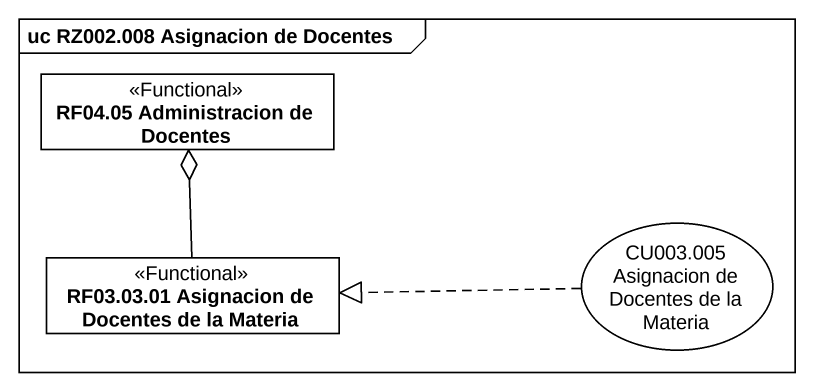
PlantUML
@startuml
mainframe uc RZ002.008 Asignacion de Docentes
allowmixing
hide circle
hide empty members
class "RF04.05 Administracion de Docentes" as RF04_05_Administracion_de <<Functional>>
class "RF03.03.01 Asignacion de Docentes de la Materia" as RF03_03_01_Asignacion_de <<Functional>>
usecase "CU003.005 Asignacion de Docentes de la Materia" as CU003_005_Asignacion_de
RF03_03_01_Asignacion_de -up-o RF04_05_Administracion_de
CU003_005_Asignacion_de .left.|> RF03_03_01_Asignacion_de
@enduml
